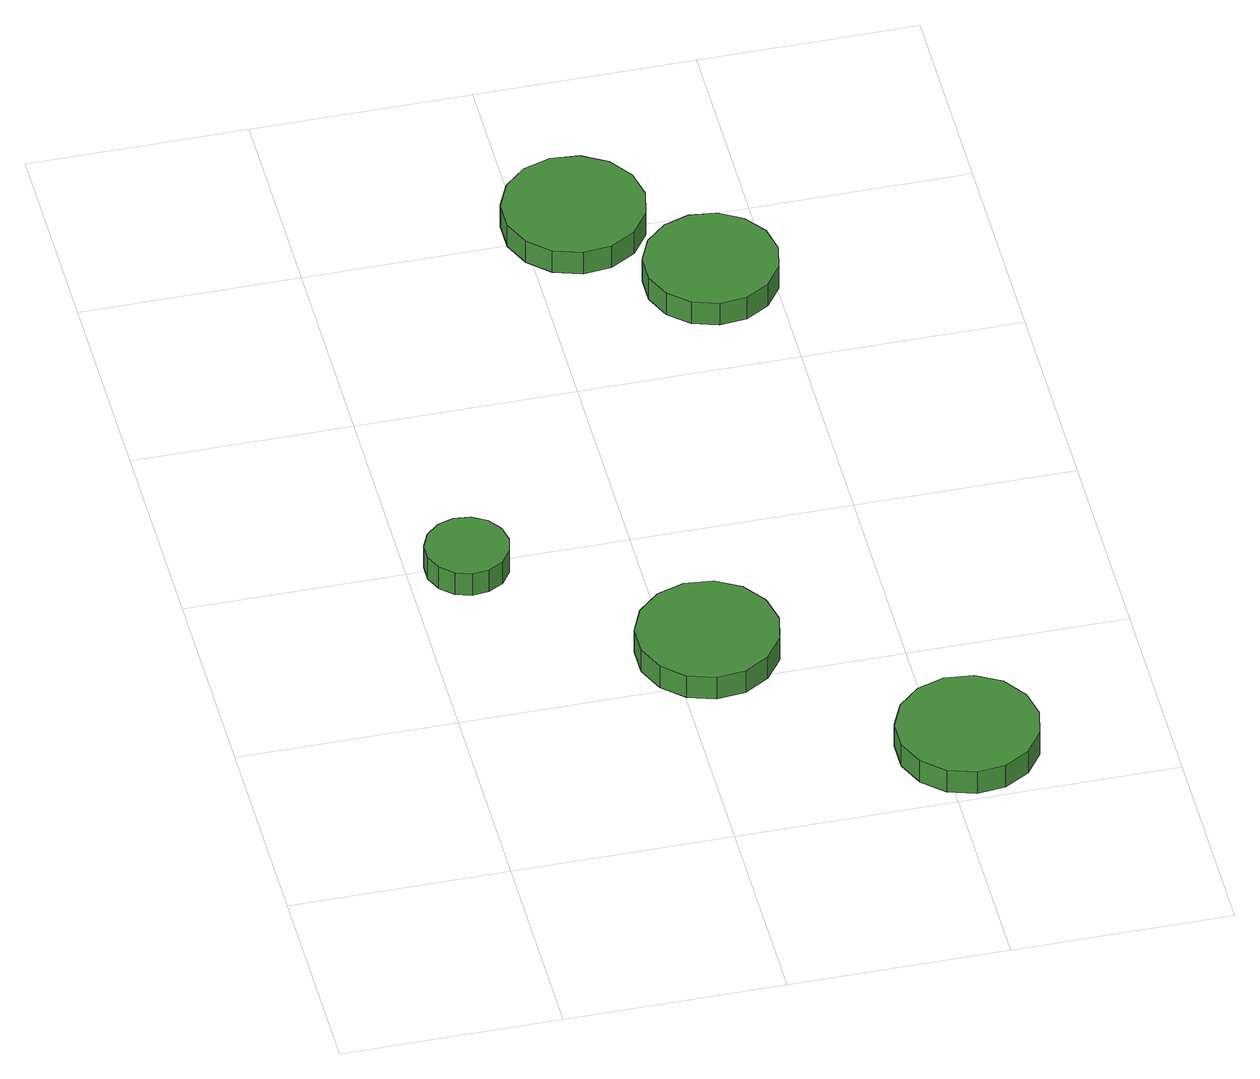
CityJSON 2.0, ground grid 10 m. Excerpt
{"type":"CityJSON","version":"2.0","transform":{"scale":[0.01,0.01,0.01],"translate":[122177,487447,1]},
"CityObjects":{
"tree1":{"type":"SolitaryVegetationObject","attributes":{"function":"something"},"geometry":[{"type":"MultiSurface","lod":"1","boundaries":[[[0,1,2,3,4,5,6,7,8,9,10,11,12,13,14]],[[15,16,17,18,19,20,21,22,23,24,25,26,27,28,29]],[[0,29,28,1]],[[1,28,27,2]],[[2,27,26,3]],[[3,26,25,4]],[[4,25,24,5]],[[5,24,23,6]],[[6,23,22,7]],[[7,22,21,8]],[[8,21,20,9]],[[9,20,19,10]],[[10,19,18,11]],[[11,18,17,12]],[[12,17,16,13]],[[13,16,15,14]],[[14,15,29,0]]]}]},
"tree2":{"type":"SolitaryVegetationObject","attributes":{"function":"something"},"geometry":[{"type":"MultiSurface","lod":"1","boundaries":[[[30,31,32,33,34,35,36,37,38,39,40,41,42,43,44]],[[45,46,47,48,49,50,51,52,53,54,55,56,57,58,59]],[[30,59,58,31]],[[31,58,57,32]],[[32,57,56,33]],[[33,56,55,34]],[[34,55,54,35]],[[35,54,53,36]],[[36,53,52,37]],[[37,52,51,38]],[[38,51,50,39]],[[39,50,49,40]],[[40,49,48,41]],[[41,48,47,42]],[[42,47,46,43]],[[43,46,45,44]],[[44,45,59,30]]]}]},
"tree3":{"type":"SolitaryVegetationObject","attributes":{"function":"something"},"geometry":[{"type":"MultiSurface","lod":"1","boundaries":[[[60,61,62,63,64,65,66,67,68,69,70,71,72,73,74]],[[75,76,77,78,79,80,81,82,83,84,85,86,87,88,89]],[[60,89,88,61]],[[61,88,87,62]],[[62,87,86,63]],[[63,86,85,64]],[[64,85,84,65]],[[65,84,83,66]],[[66,83,82,67]],[[67,82,81,68]],[[68,81,80,69]],[[69,80,79,70]],[[70,79,78,71]],[[71,78,77,72]],[[72,77,76,73]],[[73,76,75,74]],[[74,75,89,60]]]}]},
"tree4":{"type":"SolitaryVegetationObject","attributes":{"function":"something"},"geometry":[{"type":"MultiSurface","lod":"1","boundaries":[[[90,91,92,93,94,95,96,97,98,99,100,101,102,103,104]],[[105,106,107,108,109,110,111,112,113,114,115,116,117,118,119]],[[90,119,118,91]],[[91,118,117,92]],[[92,117,116,93]],[[93,116,115,94]],[[94,115,114,95]],[[95,114,113,96]],[[96,113,112,97]],[[97,112,111,98]],[[98,111,110,99]],[[99,110,109,100]],[[100,109,108,101]],[[101,108,107,102]],[[102,107,106,103]],[[103,106,105,104]],[[104,105,119,90]]]}]},
"tree5":{"type":"SolitaryVegetationObject","attributes":{"function":"something"},"geometry":[{"type":"MultiSurface","lod":"1","boundaries":[[[120,121,122,123,124,125,126,127,128,129,130,131,132,133,134]],[[135,136,137,138,139,140,141,142,143,144,145,146,147,148,149]],[[120,149,148,121]],[[121,148,147,122]],[[122,147,146,123]],[[123,146,145,124]],[[124,145,144,125]],[[125,144,143,126]],[[126,143,142,127]],[[127,142,141,128]],[[128,141,140,129]],[[129,140,139,130]],[[130,139,138,131]],[[131,138,137,132]],[[132,137,136,133]],[[133,136,135,134]],[[134,135,149,120]]]}]}
},
"vertices":[
[457,1987,136],[440,2064,136],[395,2127,136],[327,2166,136],[249,2174,136],[175,2150,136],[117,2098,136],[85,2026,136],[85,1948,136],[117,1877,136],[175,1824,136],[249,1800,136],[327,1808,136],[395,1847,136],[440,1911,136],[440,1911,11],[395,1847,11],[327,1808,11],[249,1800,11],[175,1824,11],[117,1877,11],[85,1948,11],[85,2026,11],[117,2098,11],[175,2150,11],[249,2174,11],[327,2166,11],[395,2127,11],[440,2064,11],[457,1987,11],
[1482,1214,136],[1454,1343,136],[1376,1451,136],[1261,1517,136],[1129,1531,136],[1003,1490,136],[904,1401,136],[850,1280,136],[850,1147,136],[904,1026,136],[1003,937,136],[1129,896,136],[1261,910,136],[1376,976,136],[1454,1084,136],[1454,1084,11],[1376,976,11],[1261,910,11],[1129,896,11],[1003,937,11],[904,1026,11],[850,1147,11],[850,1280,11],[904,1401,11],[1003,1490,11],[1129,1531,11],[1261,1517,11],[1376,1451,11],[1454,1343,11],[1482,1214,11],
[2443,350,137],[2415,480,137],[2337,588,137],[2222,654,137],[2090,668,137],[1964,627,137],[1865,538,137],[1811,417,137],[1811,284,137],[1865,163,137],[1964,74,137],[2090,33,137],[2222,47,137],[2337,113,137],[2415,221,137],[2415,221,12],[2337,113,12],[2222,47,12],[2090,33,12],[1964,74,12],[1865,163,12],[1811,284,12],[1811,417,12],[1865,538,12],[1964,627,12],[2090,668,12],[2222,654,12],[2337,588,12],[2415,480,12],[2443,350,12],
[1548,4050,147],[1521,4180,147],[1443,4288,147],[1328,4354,147],[1196,4368,147],[1069,4327,147],[971,4238,147],[917,4117,147],[917,3984,147],[971,3863,147],[1069,3774,147],[1196,3733,147],[1328,3747,147],[1443,3813,147],[1521,3921,147],[1521,3921,22],[1443,3813,22],[1328,3747,22],[1196,3733,22],[1069,3774,22],[971,3863,22],[917,3984,22],[917,4117,22],[971,4238,22],[1069,4327,22],[1196,4368,22],[1328,4354,22],[1443,4288,22],[1521,4180,22],[1548,4050,22],
[2030,3569,147],[2004,3691,147],[1930,3791,147],[1822,3854,147],[1698,3867,147],[1580,3828,147],[1487,3745,147],[1436,3631,147],[1436,3506,147],[1487,3392,147],[1580,3309,147],[1698,3270,147],[1822,3283,147],[1930,3346,147],[2004,3447,147],[2004,3447,22],[1930,3346,22],[1822,3283,22],[1698,3270,22],[1580,3309,22],[1487,3392,22],[1436,3506,22],[1436,3631,22],[1487,3745,22],[1580,3828,22],[1698,3867,22],[1822,3854,22],[1930,3791,22],[2004,3691,22],[2030,3569,22]
]}
